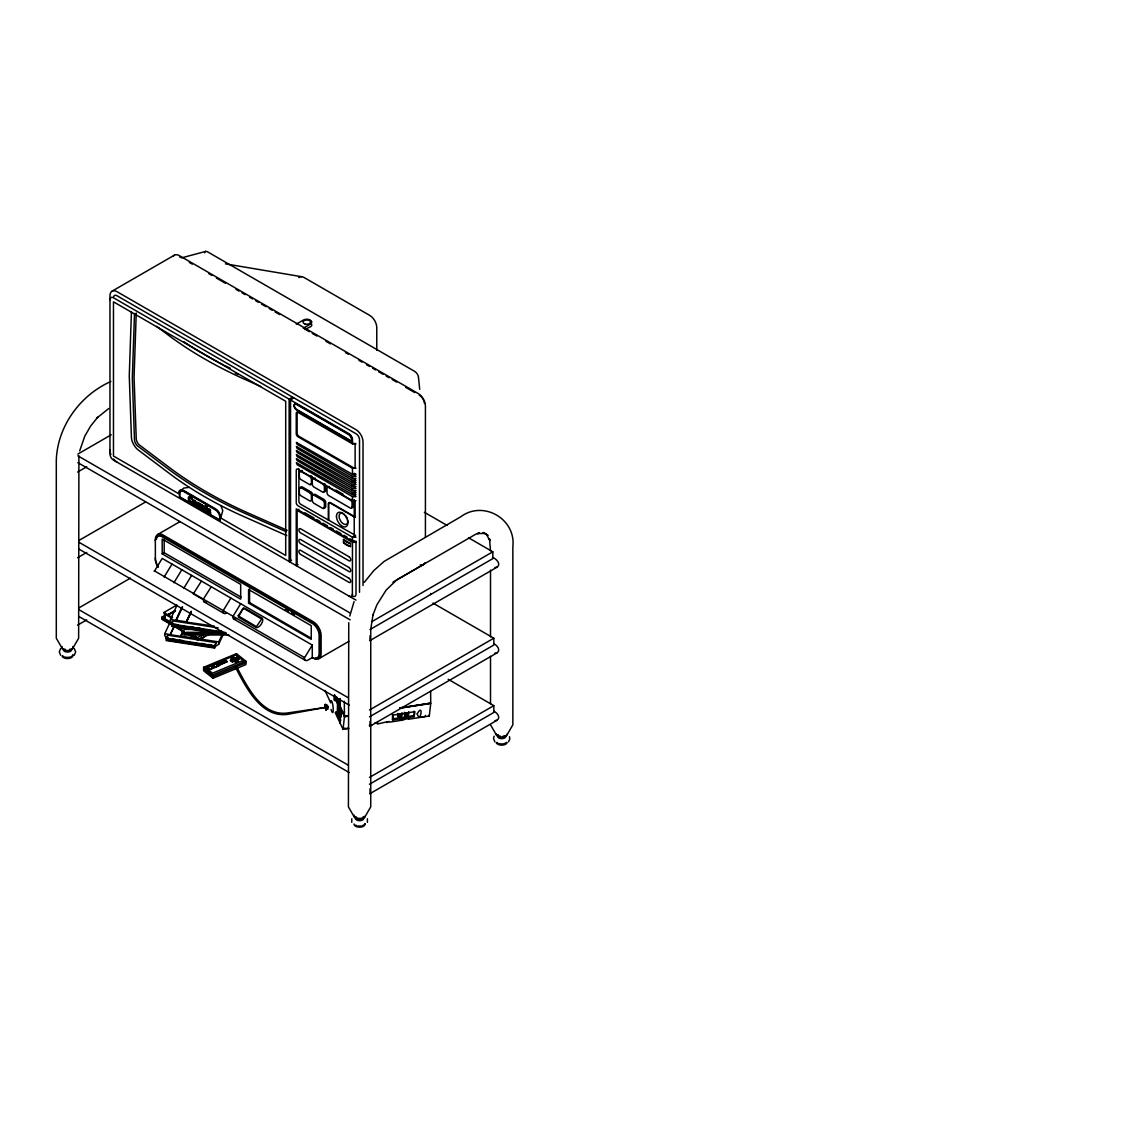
<?xml version="1.0" encoding="UTF-8"?>
<svg xmlns="http://www.w3.org/2000/svg" width="1126" height="1126" viewBox="0 0 1126 1126"><rect width="100%" height="100%" fill="white"/><g stroke="black" fill="none" stroke-linecap="round" stroke-linejoin="round"><path stroke-width="1.5" d="M330.664 700.682C333.521 699.471 334.478 720.429 331.03 709.436M131.432 311.747L129.265 375.915L131.432 437.564A9.852 4.546 63.2 0 0 132.066 440.928L132.488 442.096A9.881 4.307 61.3 0 0 138.146 449.921L170.181 474.046A399.857 230.858 0 0 0 186.789 485.714L192.616 489.472A399.857 230.858 0 0 0 217.276 503.702L223.764 507.066A399.857 230.858 0 0 0 244.004 516.651L285.765 535.16A9.881 5.785 48.4 0 0 286.792 535.554M136.246 313.028L134.064 377.196L136.246 438.844A4.926 2.266 63.2 0 0 137.611 442.87L137.963 443.405A4.983 2.168 61.3 0 0 139.54 445.066L169.21 467.389A429.47 247.959 0 0 0 248.48 513.16L287.158 530.29M78.904 455.805L78.637 638.231L72.852 648.182M348.75 622.72L348.413 806.878L354.183 816.829M155.332 540.747L155.388 539.776A9.768 5.644 60 0 1 161.342 536.342L313.141 623.987A9.768 5.644 60 0 1 319.094 634.29L319.094 654.6A9.768 5.644 60 0 1 313.141 658.034L312.268 657.598L307.834 660.16A4.884 2.815 -60 0 1 304.372 658.034L312.268 645.071L162.2 558.426L154.318 571.389M297.123 566.139L297.123 510.331L352.48 542.296L352.368 595.021A4.968 2.871 60 0 1 348.976 596.062M335.562 699.781L337.364 702.68M352.368 595.021L352.48 594.035M235.334 666.845L236.404 667.31L236.193 665.832M405.853 714.757C407.753 717.361 408.316 712.308 405.332 714.602C404.304 710.337 409.723 714.588 406.359 714.334M348.863 728.452L343.022 729.352L344.457 716.798L340.46 707.128M374.972 722.92L377.66 722.498L377.393 724.032L386.964 721.808L386.837 722.582L388.991 721.499L389.526 722.16L400.307 720.485L400.448 719.725L400.983 720.387L402.475 719.415L402.334 720.176L407.19 718.684L408.4 719.247L408.541 718.472L409.076 719.134L429.302 716.009L430.737 703.454L399.674 708.254M199.893 507.362C201.033 513.597 200.935 497.439 201.624 508.755C203.567 511.683 202.736 507.263 202.047 505.293C199.105 503.716 203.215 511.105 199.837 507.488L199.344 503.871L200.977 504.884A1.759 1.013 60 0 1 201.962 505.293L202.567 506.278L203.468 505.827A1.731 0.999 60 0 1 204.538 506.292L205.579 510.81L203.947 509.867C203.046 502.266 204.411 511.64 201.92 508.685M203.947 509.599C204.397 514.399 206.325 505.039 202.581 506.644M206.044 510.923C208.155 515.764 205.002 501.802 205.988 511.035L207.606 511.978L207.114 507.826L205.889 507.136L205.988 510.782M351.762 818.757L351.762 822.36M367.4 822.36L367.4 818.757M79.665 450.921L84.788 436.17L90.615 426.078L97.751 417.197L97.117 417.859L108.758 408.499M349.806 616.021L354.071 601.594M370.046 640.3L370.046 635.74M370.046 725.96L370.046 721.4M370.046 793.38L370.046 788.833M206.607 505.982L207.015 507.066L206.537 505.996C206.888 505.56 204.777 505.208 206.283 506.067M235.235 666.62C236.066 671.265 238.515 662.285 235.053 667.38L212.983 676.543L203.609 669.013M206.537 505.813C207.198 503.533 205.523 508.488 206.311 506.601M173.165 624.325L170.462 621.636L170.462 619.356L176.965 605.338M167.521 638.555L164.818 635.866L164.818 633.586L169.942 622.537M221.695 630.701L220.246 633.811L171.771 626.309L171.771 624.029L173.221 620.919L218.233 627.886M166.127 638.259L167.577 635.148L216.051 642.65L214.602 648.041L166.127 640.539L166.127 638.259L214.602 645.761L216.051 642.65M166.803 640.075L166.803 638.935L213.926 646.225L213.926 647.366L166.803 640.075L168.126 637.217M182.468 607.013L175.867 620.468L181.638 607.73M176.191 620.525L182.468 606.731M174.108 626.816L170.209 634.698L173.798 626.689M190.984 612.797L186.311 622.087L191.181 611.291M186.311 622.087L191.181 611.587M183.172 631.7L180.667 636.317L182.708 631.63M181.004 636.373L183.017 631.742M216.051 646.071L218.74 644.199L218.74 641.919L222.244 634.402M218.74 644.199L223.075 634.867M220.682 517.946A7.46 4.307 60 0 0 215.404 508.811L183.777 490.542A7.46 4.307 60 0 0 178.499 493.596L113.473 456.044L113.473 301.824L285.708 401.264L285.708 555.484L220.682 517.946L222.779 510.641L220.949 505.616M494.117 736.193L493.498 738.515L494.905 741.907M235.39 666.691L236.361 666.282C246.453 684.847 260.655 715.911 286.694 713.096L325.822 707.353L286.891 714.461C260.402 717.487 245.552 686.283 235.39 667.254L235.334 667.141M191.828 502.295L191.955 502.745A2.365 1.365 60 0 1 191.265 502.984L190.998 502.928A3.35 1.928 60 0 1 189.956 502.365A2.998 1.731 60 0 1 188.577 500.451L188.352 497.41L190.477 496.89A3.111 1.788 60 0 1 191.673 497.974L192.124 499.944L190.519 497.242A1.858 1.07 60 0 0 189.647 497.115L189.112 499.986L190.632 502.365A1.999 1.154 60 0 0 191.35 502.562L192.476 501.689L193.109 503.674A2.196 1.267 60 0 0 194.235 504.87L194.601 505.053A2.111 1.225 60 0 0 195.474 504.969L195.445 501.802L193.939 500.634A2.111 1.225 60 0 0 193.334 500.577A2.336 1.351 60 0 0 192.743 501.154L192.391 502.492A2.365 1.365 60 0 1 191.716 502.731L191.434 502.675A3.35 1.928 60 0 1 190.393 502.112A2.998 1.731 60 0 1 189.013 500.197L188.802 497.157L190.913 496.636A3.111 1.788 60 0 1 192.11 497.72L192.56 499.691L190.956 496.988A1.858 1.07 60 0 0 190.083 496.862L189.548 499.733L191.068 502.112A1.999 1.154 60 0 0 191.786 502.309L191.969 502.266M172.011 564.084L164.114 577.047M181.821 569.756L173.925 582.719M191.631 575.414L183.735 588.377M201.441 581.072L193.306 593.895L203.356 599.708A4.884 2.815 -60 0 0 206.804 601.833M203.356 599.131L211.252 586.745M226.425 613.163A4.884 2.815 -60 0 1 222.976 611.024L230.872 598.061M235.77 619.061A4.884 2.815 -60 0 1 232.786 616.696L240.683 603.733M242.892 608.73L238.388 617.118L256.461 627.675C259.712 627.9 264.131 621.116 262.386 618.385L244.624 608.124L242.991 608.589M364.965 816.829L370.735 806.878L370.735 629.321L373.03 614.571L372.776 615.443L376.886 604.817L386.148 590.094L396.774 579.82L475.651 534.273L479.493 532.95L477.523 533.597L485.179 533.414L482.97 532.57L488.065 535.526L486.235 534.02L489.909 540.733L489.486 538.721L490.514 550.797M507.08 734.785L512.851 724.834L512.851 546.856C516.201 518.959 483.251 499.93 460.759 516.778L384.149 561.395L373.79 570.601L364.233 582.367M60.677 648.506L59.284 651.912L60.677 655.304M74.246 655.304L75.653 651.912L74.246 648.506M508.473 741.907L509.782 739.106L509.501 736.714M399.674 715.306C403.207 715.038 396.324 712.153 399.195 715.855M400.138 715.643C397.267 716.305 402.925 716.488 399.997 715.193M180.019 491.344L183.693 488.079L189.323 487.347M210.224 513.498C209.197 513.625 207.888 507.727 209.999 510.148C211.392 513.02 210.069 507.164 208.014 509.346A2.59 1.492 60 0 0 207.62 510.134L208.789 513.231L210.928 512.977L208.718 512.541L208.577 509.726L210.295 511.063L208.521 509.191A2.59 1.492 60 0 0 208.057 509.881L208.662 512.372L210.337 513.372M325.583 706.692L325.78 708.057M369.68 640.722L497.157 567.124C501.323 563.985 496.27 558.82 492.906 557.553M369.68 726.383L497.157 652.784C501.042 650.04 496.932 645.029 493.793 643.734M369.68 793.816L497.157 720.218C501.042 717.473 496.932 712.462 493.793 711.168M230.394 660.16L232.42 661.792L234.264 661.032L232.42 661.947C228.564 661.145 232.491 657.331 233.504 657.134L234.926 658.428L236.91 657.457L234.841 658.569L236.826 657.176L238.459 658.485L236.474 659.878L238.459 658.485M112.023 291.184L174.403 255.166M110.897 381.475C80.115 395.127 57.44 426.36 56.3 460.252L56.3 638.231L62.071 648.182M296.251 324.147L303.274 320.094A4.968 2.871 0 0 1 310.312 320.094A4.968 2.871 0 0 1 310.312 324.147L303.274 328.201M77.863 454.074L111.221 434.805M77.567 472.075L86.716 466.797M109.968 299.798A4.968 2.871 60 0 1 113.473 297.771L289.213 399.223L292.732 397.196L289.663 399.477L289.663 560.804M290.1 562.071L290.1 399.73L293.619 397.703L355.999 433.721A4.968 2.871 60 0 1 359.518 439.816L359.518 592.29M293.619 397.703L290.536 399.983L290.536 561.311M78.89 540.48L145.606 501.957M77.567 557.736L86.716 552.458M157.64 534.526L180.202 521.507M162.2 553.865L240.683 599.173L240.683 584.352L162.2 539.058L162.2 553.865L164.185 552.725L241.147 597.16M78.89 607.899L130.447 578.131M77.567 625.169L86.716 619.891M297.123 510.331L298.883 509.318M165.226 617.048L163.917 612.502L176.768 605.07M298.883 468.726L298.883 501.197A2.491 1.436 60 0 0 300.642 504.237L355.563 535.441L354.24 536.201L354.24 499.677M184.157 632.165L161.975 619.356L161.975 617.076L165.93 614.796L171.842 618.216M163.917 612.502L167.858 614.768L175.149 610.559M167.858 614.768L175.29 610.771M167.858 615.063L175.501 610.925M172.968 623.987L162.468 617.935L162.468 619.075L165.184 617.498M291.564 560.213L289.213 561.564L289.213 399.223M298.01 564.619L296.251 565.632L296.251 508.811L352.48 541.282L355.999 541.282L355.999 594.035A4.968 2.871 60 0 1 352.945 596.301M248.579 603.156L311.255 639.343L311.255 625.676L248.579 589.489L248.579 603.156L249.564 602.593L310.748 637.921M191.547 634.149L197.458 637.569L201.413 635.289L201.413 637.569L197.458 639.85L188.591 634.726M201.413 638.709L209.309 634.149M392.932 582.17L423.362 564.605M371.496 621.848L492.808 551.81L492.808 558.637L369.975 629.561M318.813 658.71L348.891 641.341M369.483 709.999L493.821 638.217L493.821 645.043L369.483 716.84M369.483 777.433L493.821 705.636L493.821 712.476L369.483 784.259M304.682 329.552L310.312 326.85A4.983 2.618 4 0 0 311.1 323.711M203.609 667.296L236.488 653.671L245.848 661.187L245.848 664.607L212.983 678.246L203.609 670.716L203.609 667.296L212.983 674.826L212.983 678.246M236.164 654.797L205.565 667.634L212.49 673.193L243.089 660.498L236.164 654.938M207.1 667.479L211.069 665.691L213.715 667.831L209.746 669.618L207.1 667.338L209.746 669.618M212.209 665.367L216.164 663.58L218.81 665.705L214.855 667.493L212.209 665.227L214.855 667.493M225.242 659.822L217.585 663.13L219.725 664.861L227.368 661.68L225.242 659.963M219.936 664.579L218.331 663.017L225.031 660.23L226.636 661.807L225.031 660.23M230.394 660.3L232.716 659.442L231.294 657.725L233.42 656.852L234.841 658.274M218.331 663.298L225.031 660.512M231.294 658.302L233.42 657.415L234.841 658.569M236.474 659.583L237.896 661.018L235.77 661.905L234.349 660.751L232.505 661.511L230.872 660.202L232.716 659.442M219.725 664.861L226.636 661.525M209.746 669.463L213.715 667.831M214.855 667.352L218.81 665.705M230.872 659.639L235.77 661.905M236.953 659.92C242.287 658.33 234.011 659.822 238.388 661.201L235.686 662.327L234.264 661.032M235.77 661.328L237.896 660.441M212.983 674.826L245.848 661.187M497.157 567.124L494.947 567.546M497.157 652.784L494.947 653.207M497.157 720.218L494.947 720.64M181.342 257.938L205.565 251.422M325.147 704.496L326.906 706.734L326.23 710.253L325.147 704.496L326.23 710.253M336.561 697.205L340.122 704.482L336.73 697.177M326.23 706.832L328.06 706.706L328.06 708.986L326.723 709.183M325.147 707.916L325.822 704.397M334.704 700.625L334.704 697.36L339.953 709.07L340.784 708.93M348.187 715.84L344.457 716.516L344.317 701.273M399.646 707.874L430.737 703.173L430.625 691.322M348.187 716.122L344.711 716.263M399.646 708.155L430.526 703.103M344.457 716.798L347.92 716.263M335.886 711.702L339.953 720.457L340.784 720.33L336.73 711.576M335.21 712.659L343.022 729.352M340.291 723.103L340.122 698.88M369.3 725.285L372.002 724.877M353.367 443.363L355.999 443.869L352.48 443.869L298.01 412.412A2.491 1.436 60 0 0 296.251 413.439L296.251 433.721A2.491 1.436 60 0 0 298.01 436.775L352.48 468.219L355.999 468.219L353.367 467.712L298.883 436.269A2.491 1.436 60 0 1 297.123 433.214L297.123 412.932A2.491 1.436 60 0 1 298.883 411.905M352.48 474.313L355.999 474.313L354.24 473.3L354.24 475.327L355.999 476.34L352.48 476.34L297.123 444.376L296.363 442.419L352.48 474.313L352.48 468.219M354.24 479.38L355.999 480.394L352.48 480.394L297.123 448.444L296.363 446.473L352.48 478.367L355.999 478.367M352.48 482.435L355.999 482.435L354.24 481.407L354.24 483.448L355.999 484.462L352.48 484.462L297.123 452.497L296.363 450.541L352.48 482.435L352.48 480.394M354.24 485.475L354.24 487.502L355.999 488.515L352.48 488.515L297.123 456.551L296.363 454.594L352.48 486.488L355.999 486.488M354.24 491.555L355.999 492.569L352.48 492.569L297.123 460.618L296.363 458.648L352.48 490.542L355.999 490.542M352.48 494.61L355.999 494.61L354.24 493.596L354.24 495.623L355.999 496.636L352.48 496.636L297.123 464.672L296.363 462.716L352.48 494.61L352.48 492.569M354.24 536.201L355.999 537.215L352.48 537.215L298.01 505.771A2.491 1.436 60 0 1 296.251 502.717L296.251 470.26A2.491 1.436 60 0 1 298.01 469.232L352.48 500.69L355.999 500.69M352.48 542.296L355.999 542.296L349.989 538.819M181.117 628.266L187.043 628.266M196.079 629.406L183.96 629.406L183.96 634.909L228.958 634.909M186.212 632.432L225.2 632.432M183.96 632.629L225.496 632.629M226.481 633.192L184.664 633.192L184.664 634.332L226.481 634.332M236.826 666.395L245.848 662.904L243.174 660.751M170.462 619.356L175.867 620.468M176.191 620.243L186.311 621.805M214.095 626.098L186.649 622.143M174.671 624.24L178.063 624.761M189.97 626.605L193.376 627.126M196.769 627.661L200.175 628.181M171.771 624.029L220.246 631.531L220.246 633.811M164.818 633.586L170.209 634.698M181.004 636.091L218.74 641.919M172.419 638.991L175.825 639.512M179.217 640.047L182.623 640.567M201.329 643.467L204.735 643.988M208.127 644.508L211.533 645.043M225.467 263.85L301.627 276.7M204.116 509.67L204.102 506.545A1.731 0.999 60 0 0 203.032 506.081L202.413 505.039A1.759 1.013 60 0 0 201.427 504.631L199.795 503.618L199.837 507.221M235.475 667.338L236.361 666.282M260.655 386.415L246.735 380.236A429.47 247.959 0 0 1 167.45 334.478L156.669 326.357M189.295 262.4L192.307 264.131M208.873 273.702L211.899 275.448M216.417 278.052L225.453 283.273M235.996 289.354L239.008 291.099M242.02 292.83L245.032 294.576M249.55 297.18L252.562 298.925M255.574 300.67L258.586 302.401M261.598 304.147L266.116 306.751M269.128 308.496L272.14 310.227M275.152 311.972L279.684 314.576M306.286 329.946L309.298 331.677M312.31 333.423L316.828 336.027M325.878 341.248L330.397 343.852M345.457 352.551L348.469 354.296M359.011 360.376L362.023 362.122M366.541 364.725L369.553 366.471M372.565 368.216L375.577 369.947M378.589 371.693L383.107 374.296M386.119 376.042L389.146 377.773M392.158 379.518L396.676 382.122M405.712 387.344L414.748 392.566M292.732 397.196L116.991 295.73A4.968 2.871 60 0 0 113.599 296.785M292.732 397.703L293.619 398.21M290.1 399.73L348.976 433.721A4.968 2.871 60 0 1 351.115 435.804L351.453 436.353A4.968 2.871 60 0 1 352.48 439.816L352.48 443.869M352.016 441.364L296.687 409.428A3.294 1.9 60 0 1 294.365 405.402A3.294 1.9 60 0 1 296.687 404.051L348.708 434.087A4.856 2.801 60 0 1 349.44 434.608M300.403 412.792L304.935 415.41M315.533 421.518L318.559 423.263M321.586 425.023L324.612 426.768M329.144 429.386L332.17 431.131M335.21 432.877L338.236 434.622M348.821 440.745L351.847 442.49M424.333 512.274L447.163 525.448M468.458 537.749L492.808 551.81M335.815 490.049L342.994 494.201M355.563 517.186L330.523 502.717A2.491 1.436 60 0 0 328.764 503.73L328.764 519.973M304.893 512.794L313.915 517.988M316.927 519.733L319.925 521.465M322.937 523.196L327.441 525.8M330.453 527.545L333.451 529.276M336.463 531.008L340.967 533.611M343.979 535.357L346.977 537.088M343.486 539.481L350.51 543.534L350.51 546.574A13.723 7.924 0 0 1 343.486 542.521L343.486 539.481A13.723 7.924 0 0 0 350.51 543.534M343.486 542.521L350.51 546.574M432.961 603.072L493.821 638.217M220.246 520.226L179.822 496.89L179.822 493.85A6.207 3.589 60 0 1 184.214 491.302L215.84 509.571A6.207 3.589 60 0 1 218.951 512.851M355.999 600.13L113.473 460.112A4.968 2.871 60 0 1 109.968 454.017L109.968 295.73A9.937 5.743 60 0 1 116.991 291.676L355.999 429.668A9.937 5.743 60 0 1 363.022 441.842L363.022 585.548M77.863 455.819L350.2 613.051M77.863 462.659L350.2 619.891M448.176 679.288L493.821 705.636M285.385 609.602L288.369 611.319M291.353 613.037L294.336 614.768M154.318 570.812L304.372 657.457M204.327 602.058L223.947 613.389M233.758 619.047L305.343 660.385M78.89 542.225L348.173 697.698M78.89 549.066L349.215 705.129M172.545 617.484L168.112 615.204M161.975 617.076L172.334 623.058M178.246 626.464L181.202 628.167M177.472 626.591L181.976 629.195M190.97 634.388L196.966 637.851L196.966 638.991L189.478 634.656M162.468 619.075L181.976 630.335M78.89 609.659L348.173 765.131M78.89 616.499L349.215 772.563M194.629 501.028C191.617 501.253 196.726 507.545 195.445 502.027M236.91 657.457L238.937 659.231M238.459 659.048L236.826 657.176M236.474 659.878L237.896 661.018M231.294 657.725L232.716 659.16M218.331 663.017L219.936 664.298M216.164 663.721L218.81 665.846M213.715 667.971L211.069 665.691M183.904 632.826L181.117 630.546L181.117 627.027M198.317 505.095L198.556 507.01L196.431 506.038L196.403 504.673L197.697 506.559L199.316 506.32L197.444 502.97L199.161 504.349L199.119 503.083L197.402 502.28L197.599 504.378M496.299 734.785L490.514 724.834M337.364 711.801L337.533 703.215M428.936 715.235L429.302 716.009M337.406 698.078L339.953 703.933L339.953 699.232M342.586 711.688L344.753 716.361M344.753 716.643L334.535 695.108M324.964 690.435L330.734 702.891M328.06 706.706L327.342 705.143L325.991 705.355L326.723 706.917M418.464 377.126L419.702 389.357M490.514 570.136L490.514 636.936M490.514 656.275L490.514 703.736M430.625 593.515L430.625 594.542M425.417 537.271L425.417 405.824A9.937 5.743 60 0 0 418.393 393.65L179.386 255.658A9.937 5.743 60 0 0 173.291 256.207M414.058 711.139L414.058 716.868L414.973 711.66L393.396 714.996L392.495 720.204L392.495 714.475M408.668 711.731L408.668 714.123A2.097 1.647 -24.9 0 1 406.641 716.136A2.097 1.647 -24.9 0 1 404.628 714.743L404.628 712.364M401.926 712.772L401.926 715.165A2.097 1.647 -24.9 0 1 399.899 717.192A2.097 1.647 -24.9 0 1 397.886 715.784L397.886 713.405M376.774 350.313L376.774 327.582A9.937 5.743 60 0 0 369.75 315.407L304.316 277.629A9.937 5.743 60 0 0 298.742 277.587M355.126 443.363L355.126 467.712M355.126 500.831L355.126 517.439L330.073 502.97A2.491 1.436 60 0 0 328.313 503.984L328.313 520.226M352.48 476.34L352.48 478.367M352.48 484.462L352.48 486.488M352.48 488.515L352.48 490.542M352.48 496.636L352.48 500.69M352.48 537.215L352.48 541.282M340.291 698.922L340.291 723.244M339.953 704.51L339.953 709.07M339.953 720.457L339.953 722.878M335.379 697.261L335.379 700.513M334.521 694.981L334.521 700.203M334.352 695.009L334.352 700.231M312.268 645.071L312.268 657.598M249.564 588.912L249.564 602.593M238.388 661.201L235.686 662.327M236.488 653.671L236.488 655.374M214.602 645.761L214.602 648.041M203.384 635.289L203.384 637.569M197.458 637.569L197.458 639.85M180.667 636.317L170.547 634.754M164.185 539.565L164.185 552.725M72.852 646.521A5.588 3.223 0 0 1 67.461 650.575A5.588 3.223 0 0 1 62.071 646.521M70.431 649.055A4.18 2.421 0 0 1 69.559 649.449M65.378 649.449A4.18 2.421 0 0 1 64.506 649.055M71.515 648.998A4.18 2.421 0 0 1 67.461 652.038A4.18 2.421 0 0 1 63.422 648.998M72.303 655.796A5.588 3.223 0 0 1 71.417 656.458M70.262 656.979A5.588 3.223 0 0 1 64.675 656.979M63.52 656.458A5.588 3.223 0 0 1 62.634 655.796M72.852 654.487A5.588 3.223 0 0 1 68.911 658.443A5.588 3.223 0 0 1 62.071 656.162M506.517 742.4A5.588 3.223 0 0 1 498.888 743.582M497.734 743.061A5.588 3.223 0 0 1 496.847 742.4M507.08 742.766A5.588 3.223 0 0 1 501.689 745.145A5.588 3.223 0 0 1 496.299 742.766M504.645 735.658A4.18 2.421 0 0 1 502.773 736.291M500.606 736.291A4.18 2.421 0 0 1 498.719 735.658M498.058 735.165A4.18 2.421 0 0 1 497.636 734.574M505.729 735.602A4.18 2.421 0 0 1 501.14 738.628A4.18 2.421 0 0 1 498.058 735.025M364.965 823.669A5.588 3.223 0 0 1 364.416 824.443M363.529 825.119A5.588 3.223 0 0 1 362.361 825.625M361.024 825.949A5.588 3.223 0 0 1 358.124 825.949M356.787 825.625A5.588 3.223 0 0 1 355.633 825.119M365.162 823.979A5.588 3.223 0 0 1 359.574 827.202A5.588 3.223 0 0 1 354 823.979M365.162 815.998A5.588 3.223 0 0 1 358.842 819.193A5.588 3.223 0 0 1 354.183 815.168M507.263 733.955A5.588 3.223 0 0 1 501.689 737.178A5.588 3.223 0 0 1 496.102 733.955M363.614 816.617A4.18 2.421 0 0 1 363.205 817.209M361.671 818.095A4.18 2.421 0 0 1 357.477 818.095M356.618 817.701A4.18 2.421 0 0 1 355.534 816.617M363.205 817.068A4.18 2.421 0 0 1 359.574 820.699A4.18 2.421 0 0 1 355.957 817.068M425.501 715.376A2.787 1.605 0 0 1 421.321 716.769M347.864 728.086A2.449 1.407 0 0 1 344.415 728.086M401.56 714.391A2.097 1.647 -24.9 0 1 400.969 715.686M399.026 716.432A2.097 1.647 -24.9 0 1 397.52 715.01M408.302 713.349A2.097 1.647 -24.9 0 1 406.81 715.221M405.768 715.39A2.097 1.647 -24.9 0 1 404.262 713.968M210.745 666.395A2.097 1.21 0 0 1 212.138 668.267A2.097 1.21 0 0 1 208.606 668.197A2.097 1.21 0 0 1 210.196 666.381M158.414 566.885A11.161 6.446 60 0 1 156.387 563.042M155.937 561.705A11.161 6.446 60 0 1 155.332 557.877M313.225 658.147A11.161 6.446 60 0 0 321.121 653.587L321.121 635.36A11.161 6.446 60 0 0 313.225 621.693L163.228 535.089A11.161 6.446 60 0 0 155.332 539.635L155.388 560.086A9.768 5.644 60 0 0 158.034 566.899M315.871 657.936A9.768 5.644 60 0 0 320.08 654.037L320.08 633.713A9.768 5.644 60 0 0 314.126 623.41L162.327 535.765A9.768 5.644 60 0 0 156.373 539.199M116.991 462.139A9.937 5.743 60 0 1 113.473 459.014M110.911 454.566A9.937 5.743 60 0 1 109.968 449.964M424.882 562.845A9.937 5.743 60 0 1 420.209 564.886M230.394 368.301A399.857 230.858 0 0 1 225.087 365.683M223.764 365.021A399.857 230.858 0 0 1 218.571 362.333M217.276 361.657A399.857 230.858 0 0 1 183.932 341.769M134.543 313.521A4.926 2.618 69.2 0 0 134.487 314.041L132.319 378.209L134.487 439.858A4.926 2.266 63.2 0 0 135.852 443.883L136.204 444.418A4.983 2.168 61.3 0 0 137.78 446.079L167.45 468.402A429.47 247.959 0 0 0 246.735 514.174L285.399 531.303A4.983 2.914 48.4 0 0 286.412 531.627M238.205 374.522A429.47 247.959 0 0 1 235.306 373.156M219.654 514.3A6.207 3.589 60 0 1 220.246 517.186M312.493 499.916A2.491 1.436 60 0 1 312.043 500.254M312.718 494.99A2.491 1.436 60 0 0 310.973 491.935L302.401 486.995A2.491 1.436 60 0 0 300.642 488.008M300.642 471.78A2.491 1.436 60 0 1 301.163 470.64M301.515 470.527A2.491 1.436 60 0 1 302.401 470.767M324.387 491.499A2.491 1.436 60 0 0 325.681 490.289L325.681 486.235A2.491 1.436 60 0 0 324.387 483.518M314.689 478.015A2.491 1.436 60 0 1 315.364 478.24M194.46 500.943A2.111 1.225 60 0 1 195.277 501.929M351.608 507.291A2.491 1.436 60 0 0 353.367 506.278L353.367 502.21A2.491 1.436 60 0 0 351.833 499.325M328.553 486.882A2.491 1.436 60 0 1 329.411 486.502M313.732 494.793A2.491 1.436 60 0 1 315.364 494.483L323.922 499.423A2.491 1.436 60 0 1 325.681 502.463L325.681 506.531A2.491 1.436 60 0 1 323.922 507.545M312.493 483.687A2.491 1.436 60 0 1 310.973 483.828M310.973 475.707A2.491 1.436 60 0 1 311.423 476.045M312.043 476.748A2.491 1.436 60 0 1 312.718 478.747M418.45 377.111A4.814 2.365 53.4 0 0 414.565 371.313L207.578 251.844A4.856 2.379 53.4 0 0 204.65 252.773M350.144 435.269A4.856 2.801 60 0 1 352.016 438.83M419.266 395.17A7.432 4.293 60 0 1 419.956 395.62M420.631 396.169A7.432 4.293 60 0 1 421.279 396.788M421.898 397.506A7.432 4.293 60 0 1 422.475 398.28M422.996 399.097A7.432 4.293 60 0 1 423.446 399.969M423.84 400.842A7.432 4.293 60 0 1 424.488 403.474M179.569 256.841A7.46 4.307 60 0 1 180.259 257.178M347.723 519.973A6.207 3.589 60 0 1 343.866 524.097A6.207 3.589 60 0 1 339.095 515.863A6.207 3.589 60 0 1 344.612 514.582M345.668 515.708A6.207 3.589 60 0 1 347.287 518.495M338.447 706.016C337.758 727.762 345.232 714.968 338.447 706.016M219.626 663.566L221.991 662.876L219.626 663.566M222.976 662.172L225.341 661.483L222.976 662.172M233.603 659.273L235.587 659.47L233.603 659.273M238.191 615.795L256.418 626.661L261.612 619.019L243.385 608.153L238.205 615.711M193.095 501.239C196.346 512.668 194.629 493.835 193.545 503.421A2.196 1.267 60 0 0 194.671 504.617L195.037 504.8A2.111 1.225 60 0 0 195.91 504.715L195.896 501.774A2.125 1.225 60 0 0 195.065 500.774L194.376 500.38A2.111 1.225 60 0 0 193.771 500.324A2.336 1.351 60 0 0 193.179 500.901L193.095 501.239M196.501 502.984L198.204 506.672L196.839 504.42L198.64 506.418L197.008 503.223L198.725 504.603L198.669 503.336L196.501 502.984M417.211 713.842C420.462 724.722 423.939 701.639 417.211 713.842M398.787 715.77C400.701 719.908 402.559 711.998 398.787 715.77M405.529 714.729C407.443 718.852 409.301 710.956 405.529 714.729M207.001 506.686L206.171 506.236L207.001 506.686M413.045 715.686L393.509 718.698L393.509 719.838L413.045 716.826L413.045 715.686M219.57 631.996L172.447 624.705L172.447 625.845L219.57 633.136L219.57 631.996M348.272 434.34L296.251 404.304A3.294 1.9 60 0 0 293.914 405.656A3.294 1.9 60 0 0 296.251 409.681L351.565 441.617L351.565 439.084A4.856 2.801 60 0 0 348.272 434.34M309.65 476.467L301.078 471.527A2.491 1.436 60 0 0 299.319 472.54L299.319 476.594A2.491 1.436 60 0 0 301.078 479.634L309.65 484.588A2.491 1.436 60 0 0 311.409 483.575L311.409 479.507A2.491 1.436 60 0 0 309.65 476.467M322.613 483.955L314.041 479A2.491 1.436 60 0 0 312.282 480.014L312.282 484.081A2.491 1.436 60 0 0 314.041 487.122L322.613 492.062A2.491 1.436 60 0 0 324.372 491.049L324.372 486.995A2.491 1.436 60 0 0 322.613 483.955M350.285 499.93L328.764 487.502A2.491 1.436 60 0 0 327.004 488.515L327.004 492.569A2.491 1.436 60 0 0 328.764 495.623L350.285 508.051A2.491 1.436 60 0 0 352.044 507.038L352.044 502.97A2.491 1.436 60 0 0 350.285 499.93M309.65 492.695L301.078 487.755A2.491 1.436 60 0 0 299.319 488.768L299.319 492.822A2.491 1.436 60 0 0 301.078 495.876L309.65 500.817A2.491 1.436 60 0 0 311.409 499.803L311.409 495.75A2.491 1.436 60 0 0 309.65 492.695M322.613 500.183L314.041 495.243A2.491 1.436 60 0 0 312.282 496.256L312.282 500.31A2.491 1.436 60 0 0 314.041 503.35L322.613 508.305A2.491 1.436 60 0 0 324.372 507.291L324.372 503.223A2.491 1.436 60 0 0 322.613 500.183M348.976 556.723L300.642 528.826A2.491 1.436 60 0 0 298.883 529.839A2.491 1.436 60 0 0 300.642 532.88L348.976 560.776A2.491 1.436 60 0 0 350.721 559.763A2.491 1.436 60 0 0 348.976 556.723M348.976 567.504L300.642 539.593A2.491 1.436 60 0 0 298.883 540.607A2.491 1.436 60 0 0 300.642 543.661L348.976 571.558A2.491 1.436 60 0 0 350.721 570.544A2.491 1.436 60 0 0 348.976 567.504M348.976 578.271L300.642 550.375A2.491 1.436 60 0 0 298.883 551.388A2.491 1.436 60 0 0 300.642 554.428L348.976 582.339A2.491 1.436 60 0 0 350.721 581.326A2.491 1.436 60 0 0 348.976 578.271M215.404 509.825L183.777 491.555A6.207 3.589 60 0 0 179.386 494.103L179.386 497.143L219.795 520.479L219.795 517.439A6.207 3.589 60 0 0 215.404 509.825M214.179 666.409A2.097 1.21 0 0 0 217.571 665.663A2.097 1.21 0 0 0 214.77 664.34A2.097 1.21 0 0 0 214.179 666.409M336.449 516.285A8.079 4.659 60 0 0 345.02 526.954A8.079 4.659 60 0 0 345.02 515.525A8.079 4.659 60 0 0 336.449 516.285M304.935 323.978A3.73 2.153 0 0 0 310.523 322.12A3.73 2.153 0 0 0 304.935 320.248A3.73 2.153 0 0 0 304.935 323.978"/></g></svg>
